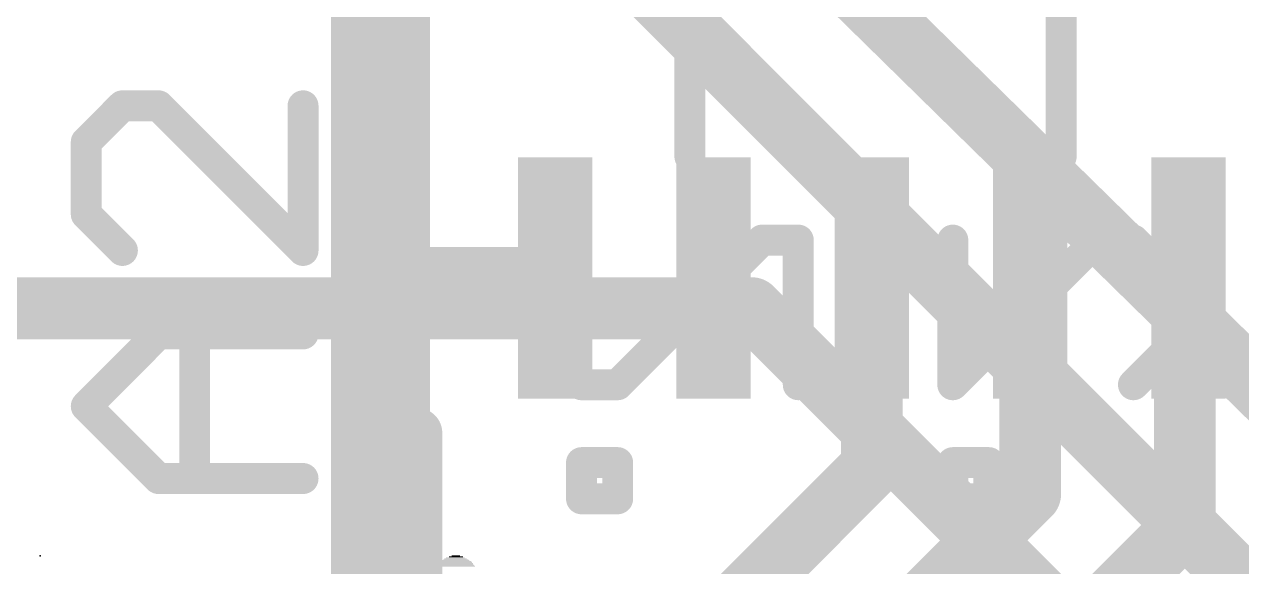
# Model space of a CAD drawing. Extents: x -0.5 to 14.5, y -0.1 to 18.7.
# Drawn here: x 2.222 to 7.218, y 9.1 to 11.324 of the extents above; entities that cross this region are included whole.
import ezdxf

# ---------------------------------------------------------------- set-up
doc = ezdxf.new("R2010")
doc.units = 0
for name, color, linetype in [('1', 12, 'CONTINUOUS'), ('16', 132, 'CONTINUOUS'), ('21', 40, 'CONTINUOUS'), ('22', 6, 'CONTINUOUS'), ('24', 53, 'CONTINUOUS')]:
    doc.layers.add(name, color=color, linetype=linetype)

# ---------------------------------------------------------------- blocks, each defined once
blk = doc.blocks.new('RECT')
blk.add_solid([(-0.5, -0.5), (0.5, -0.5), (-0.5, 0.5), (0.5, 0.5)])

msp = doc.modelspace()

# ---------------------------------------------------------------- linework, layer by layer
at = {"layer": '1'}
for points, const_width in [([(3.683, 11.557), (3.683, 10.287)], 0.4064), ([(3.683, 10.287), (3.683, 8.128)], 0.4064), ([(3.683, 10.2838), (3.683, 10.287)], 0.254), ([(4.4, 10.2838), (3.683, 10.2838)], 0.254), ([(5.7, 9.51), (5.7, 10.2838)], 0.254), ([(6.35, 10.2838), (6.35, 9.398)], 0.254), ([(6.985, 10.2688), (7, 10.2838)], 0.254), ([(6.985, 9.271), (6.985, 10.2688)], 0.254), ([(4.572, 8.382), (5.7, 9.51)], 0.254), ([(6.35, 9.398), (5.715, 8.763)], 0.254), ([(6.604, 8.89), (6.985, 9.271)], 0.254)]:
    msp.add_lwpolyline(points, dxfattribs=dict(at, const_width=const_width))
for points, const_width in [([(3.7846, 10.287, 1), (3.5814, 10.287)], 0.2032), ([(3.7465, 10.287, 1), (3.6195, 10.287)], 0.127), ([(3.683, 10.3473, 1), (3.683, 10.2203)], 0.127), ([(4.4, 10.2203, 1), (4.4, 10.3473)], 0.127), ([(5.7635, 10.2838, 1), (5.6365, 10.2838)], 0.127), ([(6.4135, 10.2838, 1), (6.2865, 10.2838)], 0.127), ([(7.0485, 10.2688, 1), (6.9215, 10.2688)], 0.127), ([(7.0449, 10.2389, 1), (6.9551, 10.3287)], 0.127), ([(3.5814, 10.287, 1), (3.7846, 10.287)], 0.2032), ([(3.6195, 10.2838, 1), (3.7465, 10.2838)], 0.127), ([(6.9401, 10.3137, 1), (7.0299, 10.2239)], 0.127), ([(5.7449, 9.4651, 1), (5.6551, 9.5549)], 0.127), ([(5.6365, 9.51, 1), (5.7635, 9.51)], 0.127), ([(6.3949, 9.3531, 1), (6.3051, 9.4429)], 0.127), ([(6.2865, 9.398, 1), (6.4135, 9.398)], 0.127), ([(7.0299, 9.2261, 1), (6.9401, 9.3159)], 0.127), ([(6.9215, 9.271, 1), (7.0485, 9.271)], 0.127)]:
    msp.add_lwpolyline(points, format="xyb", dxfattribs=dict(at, const_width=const_width))
at = {"layer": '16', "const_width": 0.254}
for points in [[(1.778, 15.24), (8.255, 8.89)], [(3.556, 12.7), (7.366, 8.89)], [(1.27, 10.16), (5.207, 10.16)], [(5.207, 10.16), (6.604, 8.763)]]:
    msp.add_lwpolyline(points, dxfattribs=at)
at = {"layer": '16', "const_width": 0.127}
for points in [[(5.2519, 10.2049, 1), (5.1621, 10.1151)], [(5.207, 10.0965, 1), (5.207, 10.2235)]]:
    msp.add_lwpolyline(points, format="xyb", dxfattribs=at)
at = {"layer": '21'}
for points, const_width in [([(2.624, 10.9902), (2.4757, 10.8419)], 0.127), ([(2.7723, 10.9902), (2.624, 10.9902)], 0.127), ([(3.3655, 10.397), (2.7723, 10.9902)], 0.127), ([(3.3655, 10.9902), (3.3655, 10.397)], 0.127), ([(2.4757, 10.8419), (2.4757, 10.5453)], 0.127), ([(2.4757, 10.5453), (2.624, 10.397)], 0.127), ([(2.4757, 9.7581), (2.7723, 10.0547)], 0.127), ([(2.7723, 10.0547), (3.3655, 10.0547)], 0.127), ([(2.9206, 9.4615), (2.9206, 10.0547)], 0.127), ([(2.7723, 9.4615), (2.4757, 9.7581)], 0.127), ([(3.8354, 5.0832), (3.8354, 9.6488)], 0.2032), ([(3.3655, 9.4615), (2.7723, 9.4615)], 0.127)]:
    msp.add_lwpolyline(points, dxfattribs=dict(at, const_width=const_width))
for points, const_width in [([(2.624, 11.0219, 1), (2.624, 10.9584)], 0.0635), ([(2.6465, 10.9677, 1), (2.6016, 11.0126)], 0.0635), ([(2.7948, 11.0126, 1), (2.7499, 10.9677)], 0.0635), ([(2.7723, 10.9584, 1), (2.7723, 11.0219)], 0.0635), ([(3.3973, 10.9902, 1), (3.3338, 10.9902)], 0.0635), ([(2.5075, 10.8419, 1), (2.444, 10.8419)], 0.0635), ([(2.4533, 10.8643, 1), (2.4982, 10.8194)], 0.0635), ([(2.4982, 10.5678, 1), (2.4533, 10.5229)], 0.0635), ([(2.444, 10.5453, 1), (2.5075, 10.5453)], 0.0635), ([(2.6016, 10.3746, 1), (2.6465, 10.4195)], 0.0635), ([(3.343, 10.3746, 1), (3.388, 10.4195)], 0.0635), ([(3.3338, 10.397, 1), (3.3973, 10.397)], 0.0635), ([(2.7723, 10.0864, 1), (2.7723, 10.0229)], 0.0635), ([(2.7948, 10.0322, 1), (2.7499, 10.0771)], 0.0635), ([(2.9524, 10.0547, 1), (2.8889, 10.0547)], 0.0635), ([(3.3655, 10.0229, 1), (3.3655, 10.0864)], 0.0635), ([(2.4982, 9.7805, 1), (2.4533, 9.7356)], 0.0635), ([(2.4533, 9.7805, 1), (2.4982, 9.7356)], 0.0635), ([(3.8862, 9.6488, 1), (3.7846, 9.6488)], 0.1016), ([(2.7723, 9.4933, 1), (2.7723, 9.4298)], 0.0635), ([(2.7499, 9.439, 1), (2.7948, 9.484)], 0.0635), ([(3.3655, 9.4298, 1), (3.3655, 9.4933)], 0.0635), ([(2.8889, 9.4615, 1), (2.9524, 9.4615)], 0.0635)]:
    msp.add_lwpolyline(points, format="xyb", dxfattribs=dict(at, const_width=const_width))
at = {"layer": '22', "const_width": 0.127}
for points in [[(4.9534, 10.7818), (4.9534, 11.3749)], [(6.4774, 10.7818), (6.4774, 11.3749)], [(5.25, 10.4394), (4.6568, 9.8463)], [(5.3983, 10.4394), (5.25, 10.4394)], [(5.3983, 9.8463), (5.3983, 10.4394)], [(6.0325, 10.4394), (6.0325, 9.8463)], [(6.0325, 9.8463), (6.6257, 10.4394)], [(6.6257, 10.4394), (6.774, 10.4394)], [(6.774, 10.4394), (6.9223, 10.2911)], [(6.9223, 10.2911), (6.9223, 9.9945)], [(6.9223, 9.9945), (6.774, 9.8463)], [(4.6568, 9.8463), (4.5085, 9.8463)], [(4.6568, 9.5268), (4.5085, 9.5268)], [(4.5085, 9.5268), (4.5085, 9.3785)], [(4.6568, 9.3785), (4.6568, 9.5268)], [(6.1808, 9.5268), (6.0325, 9.5268)], [(6.0325, 9.5268), (6.0325, 9.3785)], [(6.1808, 9.3785), (6.1808, 9.5268)], [(4.5085, 9.3785), (4.6568, 9.3785)], [(6.0325, 9.3785), (6.1808, 9.3785)]]:
    msp.add_lwpolyline(points, dxfattribs=at)
at = {"layer": '22', "const_width": 0.0635}
for points in [[(4.9216, 10.7818, 1), (4.9851, 10.7818)], [(6.4456, 10.7818, 1), (6.5091, 10.7818)], [(5.25, 10.4712, 1), (5.25, 10.4077)], [(5.2724, 10.417, 1), (5.2275, 10.4619)], [(5.43, 10.4394, 1), (5.3665, 10.4394)], [(5.3983, 10.4077, 1), (5.3983, 10.4712)], [(6.0643, 10.4394, 1), (6.0008, 10.4394)], [(6.6257, 10.4712, 1), (6.6257, 10.4077)], [(6.6481, 10.417, 1), (6.6032, 10.4619)], [(6.7964, 10.4619, 1), (6.7515, 10.417)], [(6.774, 10.4077, 1), (6.774, 10.4712)], [(6.954, 10.2911, 1), (6.8905, 10.2911)], [(6.8998, 10.2687, 1), (6.9447, 10.3136)], [(6.9447, 9.9721, 1), (6.8998, 10.017)], [(6.8905, 9.9945, 1), (6.954, 9.9945)], [(4.5085, 9.878, 1), (4.5085, 9.8145)], [(4.6343, 9.8687, 1), (4.6792, 9.8238)], [(4.6568, 9.8145, 1), (4.6568, 9.878)], [(6.01, 9.8687, 1), (6.055, 9.8238)], [(6.7515, 9.8687, 1), (6.7964, 9.8238)], [(5.3665, 9.8463, 1), (5.43, 9.8463)], [(6.0008, 9.8463, 1), (6.0643, 9.8463)], [(4.5085, 9.5585, 1), (4.5085, 9.495)], [(4.5403, 9.5268, 1), (4.4768, 9.5268)], [(4.6885, 9.5268, 1), (4.625, 9.5268)], [(4.6568, 9.495, 1), (4.6568, 9.5585)], [(6.0325, 9.5585, 1), (6.0325, 9.495)], [(6.0643, 9.5268, 1), (6.0008, 9.5268)], [(6.2125, 9.5268, 1), (6.149, 9.5268)], [(6.1808, 9.495, 1), (6.1808, 9.5585)], [(4.5085, 9.4102, 1), (4.5085, 9.3467)], [(4.4768, 9.3785, 1), (4.5403, 9.3785)], [(4.625, 9.3785, 1), (4.6885, 9.3785)], [(4.6568, 9.3467, 1), (4.6568, 9.4102)], [(6.0325, 9.4102, 1), (6.0325, 9.3467)], [(6.0008, 9.3785, 1), (6.0643, 9.3785)], [(6.149, 9.3785, 1), (6.2125, 9.3785)], [(6.1808, 9.3467, 1), (6.1808, 9.4102)]]:
    msp.add_lwpolyline(points, format="xyb", dxfattribs=at)
at = {"layer": '24'}
msp.add_point((2.286, 9.144), dxfattribs=at)

# ---------------------------------------------------------------- block references
at = {"layer": '1', "xscale": 0.3048, "yscale": 0.9906, "rotation": 180}
for p in [(4.4, 10.2838), (5.05, 10.2838), (5.7, 10.2838), (6.35, 10.2838), (7, 10.2838)]:
    msp.add_blockref('RECT', p, dxfattribs=at)
at = {"layer": '22'}
for p, xscale, yscale in [((3.9929, 9.144), 0.0343, 0.0038), ((3.9853, 9.1021), 0.1715, 0.0038), ((3.9872, 9.1059), 0.16, 0.0038), ((3.9872, 9.1097), 0.1524, 0.0038), ((3.991, 9.1135), 0.1448, 0.0038), ((3.991, 9.1173), 0.1372, 0.0038), ((3.991, 9.1211), 0.1295, 0.0038), ((3.991, 9.125), 0.1143, 0.0039), ((3.9929, 9.1288), 0.1029, 0.0038), ((3.991, 9.1326), 0.0914, 0.0038), ((3.991, 9.1364), 0.0762, 0.0038), ((3.9929, 9.1402), 0.0572, 0.0038)]:
    msp.add_blockref('RECT', p, dxfattribs=dict(at, xscale=xscale, yscale=yscale))

doc.saveas('drawing.dxf')
